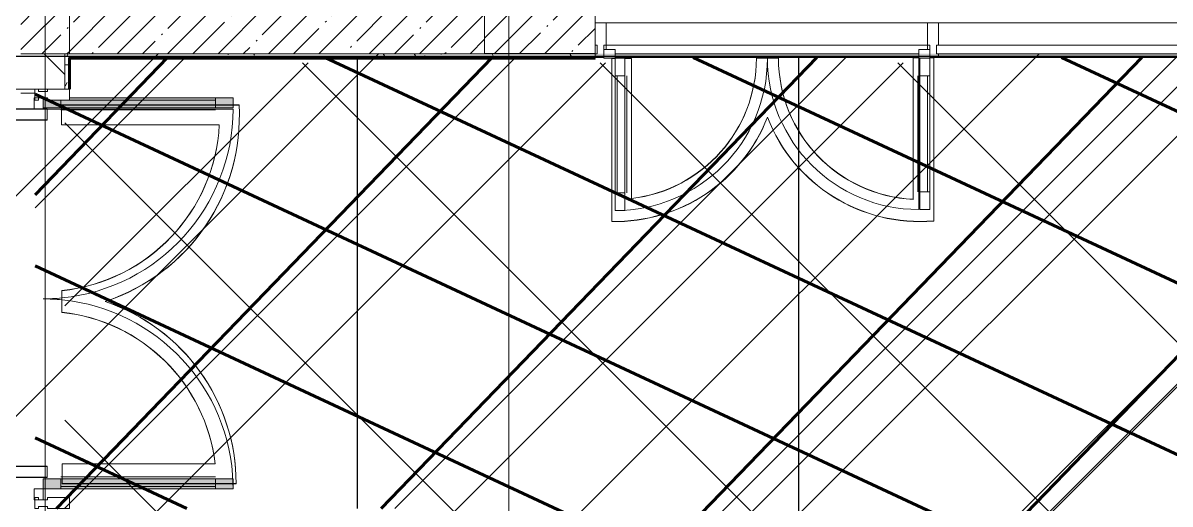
# Model space of a CAD drawing. Header units: millimetres. Extents: x -164500 to 426394, y -51911 to 102118.
# Drawn here: x 247282 to 252475, y 11360 to 13539 of the extents above; entities that cross this region are included whole.
import ezdxf

# ---------------------------------------------------------------- set-up
doc = ezdxf.new("R2010")
doc.units = ezdxf.units.MM
doc.linetypes.add('Осевая', pattern=[6350, 1270, -952.5, 3175, -952.5])
for name, color, linetype, lineweight in [('0) шлифовка', 5, 'Continuous', 60), ('1.4) Плинтус ПЛ-4', 6, 'Continuous', 60), ('5.2) Л-1 Линолеум', 100, 'Continuous', 30), ('7.5) НЗ Линолеум Темпо ПЛЮС', 134, 'Continuous', 30), ('8.1) Нал пол Окт', 5, 'Continuous', 60), ('A-DETL-GENF', 7, 'Continuous', 9), ('A-FLOR', 7, 'Continuous', 9), ('A-GLAZ-CURT', 7, 'Continuous', 9), ('A-GLAZ-CURT-2', 7, 'Continuous', 20), ('A-GLAZ-CWMG', 7, 'Continuous', 9), ('A-GLAZ-CWMG-1', 7, 'Continuous', 20), ('A-WALL', 7, 'Continuous', 5), ('I-WALL', 7, 'Continuous', 5), ('S-COLS', 7, 'Continuous', 9), ('S-COLS-1', 7, 'Continuous', 5), ('Оси', 7, 'Continuous', 9), ('Оси-2', 7, 'Осевая', 9)]:
    doc.layers.add(name, color=color, linetype=linetype, lineweight=lineweight)
doc.layers.add('1.2) плитка КР3', color=160, linetype='Continuous')
doc.layers.add('3.2.3) Нал-ой пол 5 вып', color=5, linetype='Continuous')
doc.layers.add('A-AREA-PATT-2', color=7, linetype='Continuous', lineweight=5, true_color=0xcde0ef, transparency=1)
doc.layers.add('A-FLOR-PATT-1', color=7, linetype='Continuous', lineweight=9, true_color=0xeef6ff, transparency=0.5)
for name, color, linetype, lineweight, true_color in [('A-DOOR-1', 7, 'Continuous', 5, 0xc0c0c0), ('A-DOOR-4', 7, 'Continuous', 5, 0xd7dbdf), ('A-WALL-1', 9, 'Continuous', 5, 0x808080), ('A-WALL-FNSH-1', 9, 'Continuous', 5, 0x808080)]:
    doc.layers.add(name, color=color, linetype=linetype, lineweight=lineweight, true_color=true_color)
pattern_1 = [(45, (148772.12, -0.94), (-114.04925, 114.04925), []), (45, (148886.17, -0.94), (-114.04925, 114.04925), [201.612, -40.322, 6.706, -33.617])]
pattern_2 = [(0, (148772.123, -0.94), (243.84, 60.96), [20.117, -162.763, 20.117, -162.763, -975.36]), (0, (148772.123, -0.94), (243.84, 60.96), [-365.76, 20.117, -345.643, 20.117, -162.763, -426.72]), (0, (148772.123, -0.94), (243.84, 60.96), [-914.4, 20.117, -101.803, 20.117, -284.683]), (120, (148863.563, 29.54), (-174.71291, 180.691634), [20.117, -162.763, 20.117, -162.763, -975.36]), (120, (148863.563, 29.54), (-174.71291, 180.691634), [-365.76, 20.117, -345.643, 20.117, -162.763, -426.72]), (120, (148863.563, 29.54), (-174.71291, 180.691634), [-914.4, 20.117, -101.803, 20.117, -284.683]), (240, (148894.043, 151.46), (-69.12709, -241.651634), [20.117, -162.763, 20.117, -162.763, -975.36]), (240, (148894.043, 151.46), (-69.12709, -241.651634), [-365.76, 20.117, -345.643, 20.117, -162.763, -426.72]), (240, (148894.043, 151.46), (-69.12709, -241.651634), [-914.4, 20.117, -101.803, 20.117, -284.683])]
pattern_3 = [(45, (205553, 26879), (-2990.43, 2990.43), []), (45, (206550, 26879), (-2990.43, 2990.43), []), (45, (207546.7, 26879), (-2990.43, 2990.43), []), (45, (208543.6, 26879), (-2990.43, 2990.43), [])]

# ---------------------------------------------------------------- blocks, each defined once
blk = doc.blocks.new('BSC_Колонна _Прямоугольная - 500х500-17857564-Объем проектирования 2 этажа')
at = {"layer": 'S-COLS-1'}
h = blk.add_hatch(dxfattribs=at)
h.set_pattern_fill('FP_181', color=256, style=0, pattern_type=2)
h.set_pattern_definition([(45, (-100850, -13650), (-114.04925, 114.04925), []), (45, (-100735.95, -13650), (-114.04925, 114.04925), [201.613, -40.323, 6.706, -33.617])])
h.paths.add_polyline_path([(250, -250), (250, 250), (-250, 250), (-250, -250)])
for p, q in [((250, 250), (-250, 250)), ((-250, 250), (-250, -250)), ((250, -250), (250, 250)), ((-250, -250), (250, -250))]:
    blk.add_line(p, q, dxfattribs=at)
blk = doc.blocks.new('Прямоугольный импост - Импост структурный с накладкой - 160мм Темный-32310142-Объем проектирования 2 этажа')
at = {"layer": 'A-GLAZ-CWMG-1'}
for p, q in [((-50, 0), (-50, 17)), ((-50, 17), (0, 17)), ((-40, 0), (-50, 0)), ((-40, -40), (-40, 0)), ((0, 0), (-10, 0)), ((-10, 0), (-10, -40)), ((0, 17), (0, 0)), ((-50, -140), (-50, -40)), ((-50, -40), (-40, -40)), ((-10, -40), (0, -40)), ((0, -40), (0, -140)), ((0, -140), (-50, -140))]:
    blk.add_line(p, q, dxfattribs=at)
blk = doc.blocks.new('Прямоугольный импост - Импост структурный с накладкой - 160мм Темный-32348142-Объем проектирования 2 этажа')
at = {"layer": 'A-GLAZ-CWMG-1'}
for p, q in [((0, 17), (-50, 17)), ((-50, 17), (-50, 0)), ((-50, 0), (-40, 0)), ((-40, 0), (-40, -40)), ((-10, -40), (-10, 0)), ((-10, 0), (0, 0)), ((0, 0), (0, 17)), ((-40, -40), (-50, -40)), ((-50, -40), (-50, -140)), ((0, -40), (-10, -40)), ((0, -140), (0, -40)), ((-50, -140), (0, -140))]:
    blk.add_line(p, q, dxfattribs=at)
blk = doc.blocks.new('Прямоугольный импост - Импост структурный с накладкой - 160мм Темный-V501-Объем проектирования 2 этажа')
at = {"layer": 'A-GLAZ-CWMG-1'}
for p, q in [((0, 17), (-40, 17)), ((-10, -40), (-10, 0)), ((-10, 0), (0, 0)), ((0, 0), (0, 17)), ((-40, -40), (-50, -40)), ((-50, -40), (-50, -140)), ((-40, -20), (-40, -40)), ((0, -40), (-10, -40)), ((-50, -140), (0, -140))]:
    blk.add_line(p, q, dxfattribs=at)
blk = doc.blocks.new('Прямоугольный импост - Импост структурный с накладкой - 160мм Темный-32427025-Объем проектирования 2 этажа')
at = {"layer": 'A-GLAZ-CWMG'}
for p, q in [((102605, 13540), (101150, 13540)), ((101150, 13420), (101150, 13440)), ((102605, 13440), (101150, 13440)), ((102565, 13400), (101190, 13400)), ((102605, 13440), (102605, 13420)), ((102565, 13383), (101190, 13383))]:
    blk.add_line(p, q, dxfattribs=at)
blk = doc.blocks.new('Системная панель - Стекло - 40мм-32427252-Объем проектирования 2 этажа')
at = {"layer": 'A-GLAZ-CURT-2'}
for p, q in [((720, 40), (-720, 40)), ((-720, 40), (-720, 0)), ((-720, 0), (720, 0)), ((720, 0), (720, 40))]:
    blk.add_line(p, q, dxfattribs=at)
blk = doc.blocks.new('Прямоугольный импост - Импост структурный с накладкой - 160мм Темный-32427244-Объем проектирования 2 этажа')
at = {"layer": 'A-GLAZ-CWMG-1'}
for p, q in [((-15, 17), (25, 17)), ((25, 0), (15, 0)), ((15, 0), (15, -40)), ((25, 17), (25, 0)), ((-25, -140), (-25, -40)), ((-25, -40), (-15, -40)), ((-15, -40), (-15, -20)), ((15, -40), (25, -40)), ((25, -40), (25, -140)), ((25, -140), (-25, -140))]:
    blk.add_line(p, q, dxfattribs=at)
blk = doc.blocks.new('Прямоугольный импост - Импост структурный с накладкой - 160мм Темный-32427250-Объем проектирования 2 этажа')
at = {"layer": 'A-GLAZ-CWMG'}
for p, q in [((104075, 13540), (102655, 13540)), ((104075, 13383), (102655, 13383))]:
    blk.add_line(p, q, dxfattribs=at)

msp = doc.modelspace()

# ---------------------------------------------------------------- hatches: boundary and pattern name
at = {"layer": '0) шлифовка', "true_color": 0x2776bb}
h = msp.add_hatch(dxfattribs=at)
h.set_pattern_fill('ANSI31', color=152, scale=222, angle=110)
h.set_pattern_definition([(155, (149298.1, 20823.34), (-297.8825, -638.811), [])])
h.paths.add_polyline_path([(269131.123, 13382.092), (247337.033, 13382.092), (247337.033, 11340), (249581.123, 11340), (249581.123, 10644.781), (270211.701, 10644.781), (270211.701, 12429), (269131.123, 12429)])
at = {"layer": '3.2.3) Нал-ой пол 5 вып'}
h = msp.add_hatch(dxfattribs=at)
h.set_pattern_fill('ANSI34', color=256, scale=222)
h.set_pattern_definition(pattern_3)
h.paths.add_polyline_path([(246191.123, 13400), (249601.123, 13400), (249601.123, 11339.058), (246191.123, 11339.058)])
h.paths.add_polyline_path([(246191.123, 10599.059), (233742.123, 10599.059), (233742.123, 13400), (246191.123, 13400)])
h = msp.add_hatch(dxfattribs=at)
h.set_pattern_fill('ANSI34', color=256, scale=222)
h.set_pattern_definition(pattern_3)
h.paths.add_polyline_path([(249581.123, 10599.059), (269982.123, 10599.059), (269982.123, 13399.059), (249581.123, 13399.059)])
at = {"layer": '5.2) Л-1 Линолеум'}
h = msp.add_hatch(dxfattribs=at)
h.set_pattern_fill('ANSI37', color=256, scale=300)
h.set_pattern_definition([(45, (233742.1, 26815), (-673.52, 673.52), []), (135, (233742.1, 26815), (-673.52, -673.52), [])])
h.paths.add_polyline_path([(269110.123, 13358.059), (267681.572, 13358.059), (264084.683, 13358.059), (264084.683, 13357.059), (264084.566, 13357.059), (262884.801, 13357.059), (262616.689, 13357.059), (262558.977, 13357.059), (261416.689, 13357.059), (247472.123, 13358.059), (247472.123, 13199.058), (247472.123, 11320.058), (249581.123, 11320.058), (249581.123, 10600.059), (252396.123, 10600.059), (263233.261, 10600.059), (263233.261, 10601.059), (264224.33, 10601.059), (264934.694, 10600.934), (264934.694, 10601.059), (265456.354, 10601.059), (269940.123, 10600.059), (269940.123, 12408.059), (269110.123, 12408.059)])
at = {"layer": '7.5) НЗ Линолеум Темпо ПЛЮС'}
h = msp.add_hatch(dxfattribs=at)
h.set_pattern_fill('ANSI31', color=256, scale=333)
h.set_pattern_definition([(45, (149298.1, 20823.3), (-747.606, 747.606), [])])
h.paths.add_polyline_path([(269131.123, 13382.092), (247337.033, 13382.092), (247337.033, 11340), (249581.123, 11340), (249581.123, 10644.781), (270211.701, 10644.781), (270211.701, 12429), (269131.123, 12429)])
at = {"layer": '8.1) Нал пол Окт', "transparency": 33554687}
h = msp.add_hatch(dxfattribs=at)
h.set_pattern_fill('ANSI31', color=256, scale=333, angle=1)
h.set_pattern_definition([(46, (149298.1, 20823.3), (-760.54, 734.445), [])])
h.paths.add_polyline_path([(269131.123, 13382.092), (247337.033, 13382.092), (247337.033, 11340), (249581.123, 11340), (249581.123, 10644.781), (270211.701, 10644.781), (270211.701, 12429), (269131.123, 12429)])
at = {"layer": 'A-AREA-PATT-2'}
h = msp.add_hatch(color=256, dxfattribs=at)
h.paths.add_polyline_path([(247492.623, 13189.058), (247493.123, 13189.058), (247492.623, 13189.108)])
h.paths.add_polyline_path([(249962.123, 13379.059), (249962.123, 13382.059), (251337.123, 13380.547), (251337.123, 13379.059), (251387.123, 13380.547), (251387.123, 13382.059), (254321.623, 13382.909), (254321.623, 13399.059), (249872.123, 13399.059), (249872.123, 13382.059), (249912.123, 13382.059), (249912.123, 13379.059), (249947.164, 13379.059)])
h.paths.add_polyline_path([(261327.623, 13379.059), (261327.623, 13382.059), (264371.623, 13382.059), (264371.623, 13399.059), (259822.623, 13399.059), (259822.623, 13382.059), (259862.623, 13382.059), (259862.623, 13379.059), (259912.623, 13379.454), (259912.623, 13382.059), (261277.623, 13380.547), (261277.623, 13379.059), (261305.234, 13379.059)])
at = {"layer": 'A-FLOR-PATT-1'}
h = msp.add_hatch(color=256, dxfattribs=at)
h.paths.add_polyline_path([(247459.949, 11429.058), (248233.123, 11429.058), (248233.123, 11451.903), (247459.949, 11451.903), (247459.949, 11474.058), (247373.123, 11474.058), (247373.123, 11429.058)])
h.paths.add_polyline_path([(247373.123, 13154.058), (247456.949, 13154.058), (247456.949, 13166.903), (248233.123, 13166.903), (248233.123, 13199.058), (247493.123, 13199.058), (247493.123, 13189.058), (247393.123, 13189.058), (247393.123, 13199.058), (247373.123, 13199.058), (247373.123, 13166.903)])
h = msp.add_hatch(color=256, dxfattribs=at)
h.paths.add_polyline_path([(248233.123, 11451.903), (248233.123, 11474.058), (247459.949, 11474.058), (247459.949, 11451.903), (248151.816, 11451.903)])
h.paths.add_polyline_path([(247545.603, 13154.058), (248233.123, 13154.058), (248233.123, 13166.903), (247456.949, 13166.903), (247456.949, 13154.058), (247537.447, 13154.058)])
at = {"layer": 'I-WALL'}
h = msp.add_hatch(dxfattribs=at)
h.set_pattern_fill('FP_1', color=256, style=0, pattern_type=2)
h.set_pattern_definition(pattern_1)
h.paths.add_polyline_path([(247472.123, 13399.059), (247492.123, 13399.059), (247492.123, 15609.059), (247272.123, 15609.059), (247272.123, 13399.059)])
h = msp.add_hatch(dxfattribs=at)
h.set_pattern_fill('FP_1', color=256, style=0, pattern_type=2)
h.set_pattern_definition(pattern_1)
h.paths.add_polyline_path([(248372.123, 13399.059), (249372.123, 13399.274), (249372.123, 13619.059), (247492.123, 13619.059), (247492.123, 13399.059), (247898.814, 13399.059)])
h = msp.add_hatch(dxfattribs=at)
h.set_pattern_fill('FP_23', color=256, style=0, pattern_type=2)
h.set_pattern_definition([(135, (148772.12, -0.94), (-141.42136, -141.42136), [])])
h.paths.add_polyline_path([(247472.123, 13239.058), (247472.123, 13399.059), (247272.123, 13399.059), (247272.123, 13239.058), (247451.315, 13239.058)])
h = msp.add_hatch(dxfattribs=at)
h.set_pattern_fill('FP_191', color=256, style=0, pattern_type=2)
h.set_pattern_definition(pattern_2)
h.paths.add_polyline_path([(247484.763, 13239.058), (247492.123, 13239.058), (247492.123, 13399.059), (247472.123, 13399.059), (247472.123, 13239.058)])
h = msp.add_hatch(dxfattribs=at)
h.set_pattern_fill('FP_191', color=256, style=0, pattern_type=2)
h.set_pattern_definition(pattern_2)
h.paths.add_polyline_path([(249344.283, 13379.059), (249872.123, 13379.059), (249872.123, 13399.059), (247492.123, 13399.059), (247492.402, 13379.059), (248392.123, 13379.059)])

# ---------------------------------------------------------------- linework, layer by layer
at = {"layer": '1.2) плитка КР3'}
msp.add_lwpolyline([(233742.123, 13389.059), (269982.123, 13389.059), (269982.123, 10599.059), (233742.123, 10599.059)], close=True, dxfattribs=at)
at = {"layer": '1.4) Плинтус ПЛ-4'}
msp.add_lwpolyline([(247492.123, 13239.058), (247492.123, 13379.059), (249872.123, 13378.059)], dxfattribs=at)
at = {"layer": '7.5) НЗ Линолеум Темпо ПЛЮС'}
for points in [[(248794.931, 13377.059), (248794.931, 11339.058)], [(250794.931, 10619.059), (250794.931, 13381.059)]]:
    msp.add_lwpolyline(points, dxfattribs=at)
at = {"layer": 'A-DETL-GENF'}
for p, q in [((250007.123, 13379.059), (249962.123, 13379.059)), ((249962.123, 12689.059), (249962.123, 13379.059)), ((250007.123, 13379.059), (249962.123, 13379.059)), ((249962.123, 13379.059), (249962.123, 12689.059)), ((250007.123, 12689.059), (250007.123, 13379.059)), ((250007.123, 12689.059), (250007.123, 13379.059)), ((251342.123, 12694.059), (251342.123, 13379.059)), ((251342.123, 13379.059), (251342.123, 12694.059)), ((251387.123, 12694.059), (251387.123, 13379.059)), ((251387.123, 12694.059), (251387.123, 13379.059)), ((249962.123, 13299.059), (250007.123, 13299.059)), ((249972.123, 12769.059), (249972.123, 13299.059)), ((250016.123, 12769.059), (250016.123, 13299.059)), ((251333.123, 12774.059), (251333.123, 13299.059)), ((251387.123, 13299.059), (251342.123, 13299.059)), ((251377.123, 12774.059), (251377.123, 13299.059)), ((247453.123, 13189.058), (247453.123, 13154.058)), ((248233.123, 13199.058), (247493.123, 13199.058)), ((248233.123, 13199.058), (247493.123, 13199.058)), ((248153.123, 13189.058), (247493.123, 13189.058)), ((248153.123, 13199.058), (248153.123, 13166.903)), ((248233.123, 13199.058), (248233.123, 13166.903)), ((248233.123, 13166.903), (248233.123, 13199.058)), ((247333.123, 13149.058), (247373.123, 13149.058)), ((247333.123, 13149.058), (247373.123, 13149.058)), ((247456.949, 13154.058), (247373.123, 13154.058)), ((247373.123, 13154.058), (247456.949, 13154.058)), ((247456.949, 13145.058), (247453.123, 13145.058)), ((248233.123, 13154.058), (247456.949, 13154.058)), ((247456.949, 13154.058), (248233.123, 13154.058)), ((248153.123, 13145.058), (247456.949, 13145.058)), ((248153.123, 13166.903), (248153.123, 13154.058)), ((248233.123, 13166.903), (248233.123, 13154.058)), ((248233.123, 13154.058), (248233.123, 13166.903)), ((251387.123, 12774.059), (251342.123, 12774.059)), ((249962.123, 12769.059), (250007.123, 12769.059)), ((249962.123, 12689.059), (250007.123, 12689.059)), ((249962.123, 12689.059), (250007.123, 12689.059)), ((251387.123, 12694.059), (251342.123, 12694.059)), ((251342.123, 12694.059), (251387.123, 12694.059)), ((247459.949, 11483.058), (247453.123, 11483.058)), ((248153.123, 11483.058), (247459.949, 11483.058)), ((247373.123, 11474.058), (247373.123, 11429.058)), ((247459.949, 11474.058), (247373.123, 11474.058)), ((247373.123, 11474.058), (247373.123, 11429.058)), ((247459.949, 11474.058), (247373.123, 11474.058)), ((248233.123, 11429.058), (247373.123, 11429.058)), ((247373.123, 11429.058), (248233.123, 11429.058)), ((247453.123, 11429.058), (247453.123, 11474.058)), ((248153.123, 11439.058), (247453.123, 11439.058)), ((248233.123, 11474.058), (247459.949, 11474.058)), ((248233.123, 11474.058), (247459.949, 11474.058)), ((248153.123, 11451.903), (248153.123, 11474.058)), ((248153.123, 11429.058), (248153.123, 11451.903)), ((248233.123, 11451.903), (248233.123, 11474.058)), ((248233.123, 11451.903), (248233.123, 11474.058)), ((248233.123, 11429.058), (248233.123, 11451.903)), ((248233.123, 11429.058), (248233.123, 11451.903))]:
    msp.add_line(p, q, dxfattribs=at)
at = {"layer": 'A-DOOR-1'}
for p, q in [((249912.123, 13419.059), (249962.123, 13419.059)), ((249912.123, 13379.059), (249912.123, 13419.059)), ((249962.123, 13419.059), (249962.123, 13379.059)), ((251337.123, 13419.059), (251387.123, 13419.059)), ((251337.123, 13379.059), (251337.123, 13419.059)), ((251387.123, 13419.059), (251387.123, 13379.059)), ((249962.123, 13379.059), (249912.123, 13379.059)), ((249962.123, 12689.059), (249962.123, 13379.059)), ((251337.123, 12694.059), (251337.123, 13379.059)), ((251387.123, 13379.059), (251337.123, 13379.059)), ((247333.123, 13199.058), (247373.123, 13199.058)), ((247333.123, 13149.058), (247333.123, 13199.058)), ((247373.123, 13199.058), (247373.123, 13149.058)), ((247373.123, 13149.058), (247333.123, 13149.058)), ((247456.949, 13149.058), (247392.123, 13149.058)), ((247333.123, 11429.058), (247373.123, 11429.058)), ((247333.123, 11379.058), (247333.123, 11429.058)), ((248233.123, 11429.058), (247373.123, 11429.058)), ((247373.123, 11429.058), (247373.123, 11379.058)), ((247373.123, 11379.058), (247333.123, 11379.058))]:
    msp.add_line(p, q, dxfattribs=at)
for centre, radius, start, end in [((249962.123, 13379.059), 690, 270, 0), ((251337.123, 13379.059), 685, 180, 270), ((247373.123, 13149.058), 860, 270, 275.720554), ((247373.123, 11429.058), 860, 84.279446, 90), ((247373.123, 11429.058), 860, 0, 1.53179)]:
    msp.add_arc(centre, radius, start, end, dxfattribs=at)
at = {"layer": 'A-DOOR-4'}
for p, q in [((247392.123, 13149.058), (247373.123, 13149.058)), ((248233.123, 13149.058), (247456.949, 13149.058))]:
    msp.add_line(p, q, dxfattribs=at)
for centre, start, end in [((247373.123, 13149.058), 275.720554, 0), ((247373.123, 11429.058), 1.53179, 84.279446)]:
    msp.add_arc(centre, 860, start, end, dxfattribs=at)
at = {"layer": 'A-FLOR'}
for p, q in [((249372.123, 13400), (249872.123, 13400)), ((249372.123, 13399.059), (249872.123, 13399.059)), ((249872.123, 13400), (249872.123, 13440)), ((249872.123, 13399.059), (249872.123, 13439.059)), ((249947.164, 12640.151), (249947.164, 13378.488)), ((249947.164, 13378.488), (249962.123, 13378.488)), ((249947.164, 12639.21), (249947.164, 13377.547)), ((249947.164, 13377.547), (249962.123, 13377.547)), ((250007.123, 13378.488), (250036.504, 13378.488)), ((250007.123, 13377.547), (250036.504, 13377.547)), ((250036.504, 13378.488), (250036.504, 12744.337)), ((250036.504, 13377.547), (250036.504, 12743.395)), ((250602.123, 13380), (250702.123, 13380)), ((250602.123, 13379.059), (250702.123, 13379.059)), ((251312.367, 12740.692), (251312.367, 13381.488)), ((251312.367, 13381.488), (251337.123, 13381.488)), ((251312.367, 12739.751), (251312.367, 13380.547)), ((251312.367, 13380.547), (251337.123, 13380.547)), ((251387.123, 13381.488), (251404.734, 13381.488)), ((251387.123, 13380.547), (251404.734, 13380.547)), ((251404.734, 13381.488), (251404.734, 12642.653)), ((251404.734, 13380.547), (251404.734, 12641.712)), ((247272.123, 13221.241), (247336.123, 13221.241)), ((247272.123, 13220.299), (247336.123, 13220.299)), ((247392.123, 13150), (247222.123, 13150)), ((247392.123, 13149.058), (247222.123, 13149.058)), ((247392.123, 13150), (247392.123, 13100)), ((247392.123, 13149.058), (247392.123, 13099.058)), ((247456.949, 13078.047), (247456.949, 13167.844)), ((247456.949, 13167.844), (248260.535, 13167.844)), ((247456.949, 13077.106), (247456.949, 13166.903)), ((247456.949, 13166.903), (248260.535, 13166.903)), ((247392.123, 13100), (247222.123, 13100)), ((247392.123, 13099.058), (247222.123, 13099.058)), ((248170.952, 13078.047), (247456.949, 13078.047)), ((248170.952, 13077.106), (247456.949, 13077.106)), ((247458.437, 12228.576), (247458.437, 12327.032)), ((247458.437, 12227.635), (247458.437, 12326.09)), ((246842.123, 11531.241), (247392.123, 11531.241)), ((246842.123, 11530.299), (247392.123, 11530.299)), ((247392.123, 11531.241), (247392.123, 11481.241)), ((247392.123, 11530.299), (247392.123, 11480.299)), ((247459.949, 11452.844), (247459.949, 11542.184)), ((247459.949, 11542.184), (248151.816, 11542.184)), ((247459.949, 11451.903), (247459.949, 11541.243)), ((247459.949, 11541.243), (248151.816, 11541.243)), ((247392.123, 11481.241), (246792.123, 11481.241)), ((247392.123, 11480.299), (246792.123, 11480.299)), ((248246.949, 11452.844), (247459.949, 11452.844)), ((248246.949, 11451.903), (247459.949, 11451.903))]:
    msp.add_line(p, q, dxfattribs=at)
for centre, radius, start, end in [((249962.123, 13380), 640, 276.673969, 0), ((249962.123, 13380), 640, 276.673969, 0), ((249962.123, 13379.059), 640, 276.673969, 0), ((249962.123, 13379.059), 640, 276.673969, 0), ((251342.123, 13380), 640, 180, 267.335114), ((251342.123, 13380), 640, 180, 267.335114), ((251342.123, 13379.059), 640, 180, 267.335114), ((251342.123, 13379.059), 640, 180, 267.335114), ((247376.949, 13117.844), 885, 288.266185, 3.238774), ((247376.949, 13117.844), 885, 288.266185, 3.238774), ((247376.949, 13116.903), 885, 288.266185, 3.238774), ((247376.949, 13116.903), 885, 288.266185, 3.238774), ((249962.123, 13380), 740, 268.841655, 338.817218), ((249962.123, 13380), 740, 268.841655, 338.817218), ((249962.123, 13379.059), 740, 268.841655, 338.817218), ((249962.123, 13379.059), 740, 268.841655, 338.817218), ((251342.123, 13380), 740, 201.182782, 274.853515), ((251342.123, 13380), 740, 201.182782, 274.853515), ((251342.123, 13379.059), 740, 201.182782, 274.853515), ((251342.123, 13379.059), 740, 201.182782, 274.853515), ((247376.949, 13117.844), 795, 275.883205, 357.130638), ((247376.949, 13117.844), 795, 275.883205, 357.130638), ((247376.949, 13116.903), 795, 275.883205, 357.130638), ((247376.949, 13116.903), 795, 275.883205, 357.130638), ((247376.949, 11452.844), 870, 0, 71.407451), ((247376.949, 11452.844), 870, 360, 71.407451), ((247376.949, 11451.903), 870, 0, 71.407451), ((247376.949, 11451.903), 870, 360, 71.407451), ((247376.949, 11452.844), 780, 6.577005, 84.003246), ((247376.949, 11452.844), 780, 6.577005, 84.003246), ((247376.949, 11451.903), 780, 6.577005, 84.003246), ((247376.949, 11451.903), 780, 6.577005, 84.003246)]:
    msp.add_arc(centre, radius, start, end, dxfattribs=at)
at = {"layer": 'A-WALL'}
for p, q in [((247492.123, 17529.059), (247492.123, 13399.059)), ((249372.123, 13399.059), (247472.123, 13399.059)), ((247492.123, 13239.058), (247492.123, 13379.059))]:
    msp.add_line(p, q, dxfattribs=at)
at = {"layer": 'A-WALL-1'}
for p, q in [((247492.123, 13399.059), (247272.123, 13399.059)), ((247472.123, 13399.059), (247472.123, 13239.058)), ((247492.123, 13399.059), (247492.123, 13399.059)), ((249872.123, 13379.059), (249872.123, 13399.059)), ((247492.123, 13379.059), (249872.123, 13379.059)), ((247252.123, 13239.058), (247492.123, 13239.058))]:
    msp.add_line(p, q, dxfattribs=at)
at = {"layer": 'A-WALL-FNSH-1'}
for p, q in [((247493.123, 13239.058), (247493.123, 13378.059)), ((247493.123, 13378.059), (249872.123, 13378.059)), ((249872.123, 13378.059), (249872.123, 13379.059)), ((247492.123, 13239.058), (247493.123, 13239.058))]:
    msp.add_line(p, q, dxfattribs=at)
at = {"layer": 'Оси'}
for points in [[(249482.123, -1907.2), (249482.123, 3092.8), (249482.123, 17027.345), (249482.123, 22027.345)], [(247382.123, -1907.2), (247382.123, 3092.8), (247382.123, 16914.156), (247382.123, 21914.156)]]:
    msp.add_lwpolyline(points, dxfattribs=at)
at = {"layer": 'Оси-2'}
for p, q in [((249482.123, 3093.741), (249482.123, 17028.287)), ((247382.123, 3093.741), (247382.123, 16915.097))]:
    msp.add_line(p, q, dxfattribs=at)

# ---------------------------------------------------------------- block references
at = {"layer": 'A-GLAZ-CURT'}
msp.add_blockref('Системная панель - Стекло - 40мм-32427252-Объем проектирования 2 этажа', (252137.123, 13399.059), dxfattribs=at)
at = {"layer": 'A-GLAZ-CWMG'}
for name, p, rotation in [('Прямоугольный импост - Импост структурный с накладкой - 160мм Темный-V501-Объем проектирования 2 этажа', (249872.123, 13399.059), 180), ('Прямоугольный импост - Импост структурный с накладкой - 160мм Темный-32348142-Объем проектирования 2 этажа', (247353.123, 13239.058), 89.99999999999993)]:
    msp.add_blockref(name, p, dxfattribs=dict(at, rotation=rotation))
for name in ['Прямоугольный импост - Импост структурный с накладкой - 160мм Темный-32427025-Объем проектирования 2 этажа', 'Прямоугольный импост - Импост структурный с накладкой - 160мм Темный-32427250-Объем проектирования 2 этажа']:
    msp.add_blockref(name, (148772.123, -0.941), dxfattribs=at)
at = {"layer": 'A-GLAZ-CWMG', "extrusion": (0, 0, -1)}
for name, p, rotation in [('Прямоугольный импост - Импост структурный с накладкой - 160мм Темный-32427244-Объем проектирования 2 этажа', (-251402.123, 13399.059), 180), ('Прямоугольный импост - Импост структурный с накладкой - 160мм Темный-32310142-Объем проектирования 2 этажа', (-247353.123, 11339.058), 270.0000000000001)]:
    msp.add_blockref(name, p, dxfattribs=dict(at, rotation=rotation))
at = {"layer": 'S-COLS'}
msp.add_blockref('BSC_Колонна _Прямоугольная - 500х500-17857564-Объем проектирования 2 этажа', (249622.123, 13649.059), dxfattribs=at)

doc.saveas('drawing.dxf')
